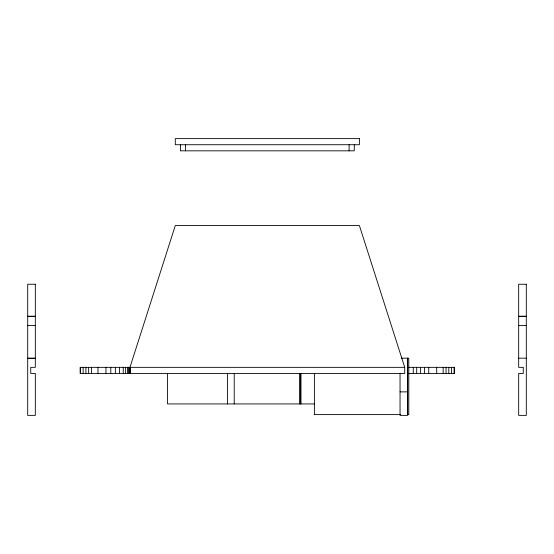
<?xml version="1.0" encoding="UTF-8"?>
<svg xmlns="http://www.w3.org/2000/svg" width="554" height="554" viewBox="0 0 554 554"><rect width="100%" height="100%" fill="white"/><g stroke="black" fill="none" stroke-linecap="round" stroke-linejoin="round"><path stroke-width="0.83" d="M27.7 316.258L35.324 316.258M518.676 316.258L526.3 316.258M27.7 316.355L35.324 316.355M518.676 316.355L526.3 316.355M27.7 325.558L35.324 325.558M518.676 325.558L526.3 325.558M518.676 358.168L526.3 358.168M27.7 358.189L35.324 358.189M401.491 358.189L408.79 358.189L408.79 414.607L407.481 414.607M27.7 358.327L35.324 358.327M404.725 367.344L80.198 367.344L80.198 373.444L404.725 373.444L404.725 367.344L359.387 225.54L175.299 225.54L129.961 367.344L129.961 373.444M408.173 367.344L454.488 367.344L454.488 373.444L408.173 373.444M400.043 391.872L407.668 391.872M314.471 403.935L167.488 403.935L167.488 373.444M314.083 414.607L400.521 414.607M454.446 367.344L454.446 373.444M454.322 367.344L454.322 373.444M454.19 367.344L454.19 373.444M451.538 367.344L451.538 373.444M448.809 367.344L448.809 373.444M446.046 367.344L446.046 373.444M443.165 367.344L443.165 373.444M436.704 367.344L436.704 373.444M428.734 367.344L428.734 373.444M424.502 367.344L424.502 373.444M420.465 367.344L420.465 373.444M416.698 367.344L416.698 373.444M413.27 367.344L413.27 373.444M407.668 358.189L407.668 415.375L400.043 415.375L400.043 373.438M407.495 358.189L407.495 414.607M354.283 144.726L354.283 150.827L180.41 150.827L180.41 144.726M349.11 144.726L349.11 150.827M314.395 373.438L314.395 414.607M300.954 373.444L300.954 403.935M300.614 373.444L300.614 403.935M299.596 373.444L299.596 403.935M234.224 373.444L234.224 403.935M227.41 373.444L227.41 403.935M185.576 144.726L185.576 150.827M130.211 367.344L130.211 373.444M130.114 367.344L130.114 373.444M129.137 367.344L129.137 373.444M128.833 367.344L128.833 373.444M127.593 367.344L127.593 373.444M125.626 367.344L125.626 373.444M123.237 367.344L123.279 373.444M119.546 367.344L119.546 373.444M115.364 367.344L115.364 373.444M110.793 367.344L110.793 373.444M105.959 367.344L105.959 373.444M97.989 367.344L97.989 373.444M91.528 367.344L91.528 373.444M88.647 367.344L88.647 373.444M85.884 367.344L85.884 373.444M83.148 367.344L83.148 373.444M80.496 367.344L80.496 373.444M80.365 367.344L80.365 373.444M359.387 138.625L175.299 138.625L175.299 144.726L359.387 144.726L359.387 138.625M35.324 284.244L27.7 284.244L27.7 415.368L35.324 415.368L35.324 373.438L30.747 373.438L30.747 367.344L35.324 367.344L35.324 284.244M526.3 284.244L518.676 284.244L518.676 367.344L523.253 367.344L523.253 373.438L518.676 373.438L518.676 415.368L526.3 415.368L526.3 284.244"/></g></svg>
